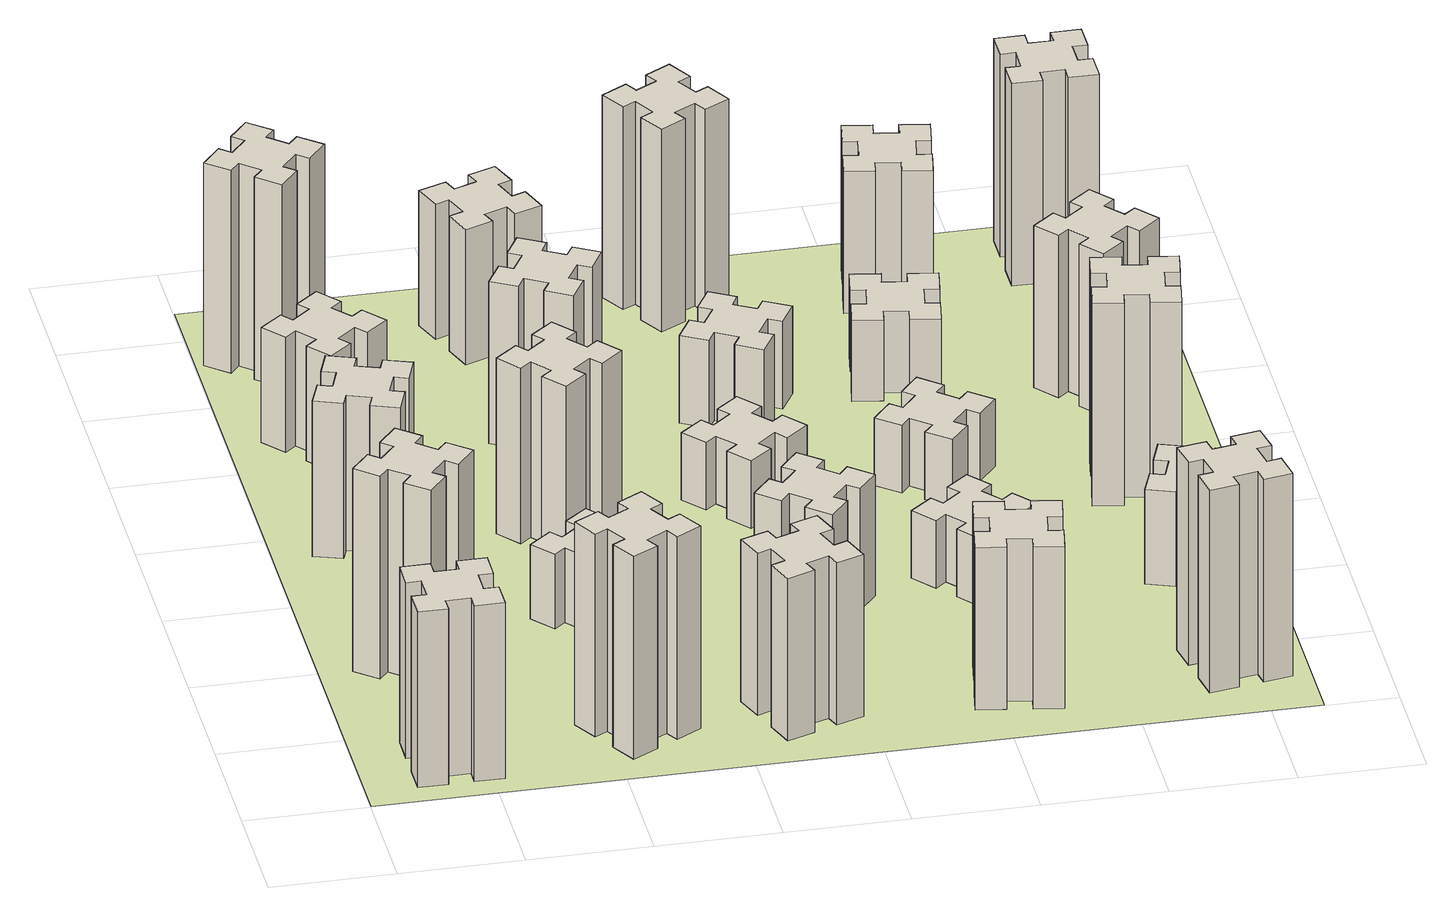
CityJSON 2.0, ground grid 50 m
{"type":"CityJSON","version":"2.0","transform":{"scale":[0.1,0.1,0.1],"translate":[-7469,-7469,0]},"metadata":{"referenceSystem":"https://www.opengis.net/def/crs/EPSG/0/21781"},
"CityObjects":{
"building1":{"type":"Building","attributes":{"class":"1000","function":"1000","usage":"1000","yearOfConstruction":2016,"roofType":"1000","measuredHeight":78,"storeysAboveGround":30,"storeysBelowGround":0},"geometry":[{"type":"Solid","lod":"1","boundaries":[[[[0,1,2,3,4,5,6,7,8,9,10,11,12,13,14,15,16,17,18,19]],[[17,16,20,21]],[[16,15,22,20]],[[15,14,23,22]],[[14,13,24,23]],[[13,12,25,24]],[[12,11,26,25]],[[11,10,27,26]],[[10,9,28,27]],[[9,8,29,28]],[[8,7,30,29]],[[7,6,31,30]],[[6,5,32,31]],[[5,4,33,32]],[[4,3,34,33]],[[3,2,35,34]],[[2,1,36,35]],[[1,0,37,36]],[[0,19,38,37]],[[19,18,39,38]],[[18,17,21,39]],[[24,25,26,27,28,29,30,31,32,33,34,35,36,37,38,39,21,20,22,23]]]]}]},
"building2":{"type":"Building","attributes":{"class":"1000","function":"1000","usage":"1000","yearOfConstruction":2016,"roofType":"1000","measuredHeight":90,"storeysAboveGround":30,"storeysBelowGround":0},"geometry":[{"type":"Solid","lod":"1","boundaries":[[[[40,41,42,43,44,45,46,47,48,49,50,51,52,53,54,55,56,57,58,59]],[[57,56,60,61]],[[56,55,62,60]],[[55,54,63,62]],[[54,53,64,63]],[[53,52,65,64]],[[52,51,66,65]],[[51,50,67,66]],[[50,49,68,67]],[[49,48,69,68]],[[48,47,70,69]],[[47,46,71,70]],[[46,45,72,71]],[[45,44,73,72]],[[44,43,74,73]],[[43,42,75,74]],[[42,41,76,75]],[[41,40,77,76]],[[40,59,78,77]],[[59,58,79,78]],[[58,57,61,79]],[[64,65,66,67,68,69,70,71,72,73,74,75,76,77,78,79,61,60,62,63]]]]}]},
"building3":{"type":"Building","attributes":{"class":"1000","function":"1000","usage":"1000","yearOfConstruction":2016,"roofType":"1000","measuredHeight":69,"storeysAboveGround":30,"storeysBelowGround":0},"geometry":[{"type":"Solid","lod":"1","boundaries":[[[[80,81,82,83,84,85,86,87,88,89,90,91,92,93,94,95,96,97,98,99]],[[97,96,100,101]],[[96,95,102,100]],[[95,94,103,102]],[[94,93,104,103]],[[93,92,105,104]],[[92,91,106,105]],[[91,90,107,106]],[[90,89,108,107]],[[89,88,109,108]],[[88,87,110,109]],[[87,86,111,110]],[[86,85,112,111]],[[85,84,113,112]],[[84,83,114,113]],[[83,82,115,114]],[[82,81,116,115]],[[81,80,117,116]],[[80,99,118,117]],[[99,98,119,118]],[[98,97,101,119]],[[104,105,106,107,108,109,110,111,112,113,114,115,116,117,118,119,101,100,102,103]]]]}]},
"building4":{"type":"Building","attributes":{"class":"1000","function":"1000","usage":"1000","yearOfConstruction":2016,"roofType":"1000","measuredHeight":51,"storeysAboveGround":30,"storeysBelowGround":0},"geometry":[{"type":"Solid","lod":"1","boundaries":[[[[120,121,122,123,124,125,126,127,128,129,130,131,132,133,134,135,136,137,138,139]],[[137,136,140,141]],[[136,135,142,140]],[[135,134,143,142]],[[134,133,144,143]],[[133,132,145,144]],[[132,131,146,145]],[[131,130,147,146]],[[130,129,148,147]],[[129,128,149,148]],[[128,127,150,149]],[[127,126,151,150]],[[126,125,152,151]],[[125,124,153,152]],[[124,123,154,153]],[[123,122,155,154]],[[122,121,156,155]],[[121,120,157,156]],[[120,139,158,157]],[[139,138,159,158]],[[138,137,141,159]],[[144,145,146,147,148,149,150,151,152,153,154,155,156,157,158,159,141,140,142,143]]]]}]},
"building5":{"type":"Building","attributes":{"class":"1000","function":"1000","usage":"1000","yearOfConstruction":2016,"roofType":"1000","measuredHeight":90,"storeysAboveGround":30,"storeysBelowGround":0},"geometry":[{"type":"Solid","lod":"1","boundaries":[[[[160,161,162,163,164,165,166,167,168,169,170,171,172,173,174,175,176,177,178,179]],[[177,176,180,181]],[[176,175,182,180]],[[175,174,183,182]],[[174,173,184,183]],[[173,172,185,184]],[[172,171,186,185]],[[171,170,187,186]],[[170,169,188,187]],[[169,168,189,188]],[[168,167,190,189]],[[167,166,191,190]],[[166,165,192,191]],[[165,164,193,192]],[[164,163,194,193]],[[163,162,195,194]],[[162,161,196,195]],[[161,160,197,196]],[[160,179,198,197]],[[179,178,199,198]],[[178,177,181,199]],[[184,185,186,187,188,189,190,191,192,193,194,195,196,197,198,199,181,180,182,183]]]]}]},
"building6":{"type":"Building","attributes":{"class":"1000","function":"1000","usage":"1000","yearOfConstruction":2016,"roofType":"1000","measuredHeight":90,"storeysAboveGround":30,"storeysBelowGround":0},"geometry":[{"type":"Solid","lod":"1","boundaries":[[[[200,201,202,203,204,205,206,207,208,209,210,211,212,213,214,215,216,217,218,219]],[[217,216,220,221]],[[216,215,222,220]],[[215,214,223,222]],[[214,213,224,223]],[[213,212,225,224]],[[212,211,226,225]],[[211,210,227,226]],[[210,209,228,227]],[[209,208,229,228]],[[208,207,230,229]],[[207,206,231,230]],[[206,205,232,231]],[[205,204,233,232]],[[204,203,234,233]],[[203,202,235,234]],[[202,201,236,235]],[[201,200,237,236]],[[200,219,238,237]],[[219,218,239,238]],[[218,217,221,239]],[[224,225,226,227,228,229,230,231,232,233,234,235,236,237,238,239,221,220,222,223]]]]}]},
"building7":{"type":"Building","attributes":{"class":"1000","function":"1000","usage":"1000","yearOfConstruction":2016,"roofType":"1000","measuredHeight":33,"storeysAboveGround":30,"storeysBelowGround":0},"geometry":[{"type":"Solid","lod":"1","boundaries":[[[[240,241,242,243,244,245,246,247,248,249,250,251,252,253,254,255,256,257,258,259]],[[257,256,260,261]],[[256,255,262,260]],[[255,254,263,262]],[[254,253,264,263]],[[253,252,265,264]],[[252,251,266,265]],[[251,250,267,266]],[[250,249,268,267]],[[249,248,269,268]],[[248,247,270,269]],[[247,246,271,270]],[[246,245,272,271]],[[245,244,273,272]],[[244,243,274,273]],[[243,242,275,274]],[[242,241,276,275]],[[241,240,277,276]],[[240,259,278,277]],[[259,258,279,278]],[[258,257,261,279]],[[264,265,266,267,268,269,270,271,272,273,274,275,276,277,278,279,261,260,262,263]]]]}]},
"building8":{"type":"Building","attributes":{"class":"1000","function":"1000","usage":"1000","yearOfConstruction":2016,"roofType":"1000","measuredHeight":78,"storeysAboveGround":30,"storeysBelowGround":0},"geometry":[{"type":"Solid","lod":"1","boundaries":[[[[280,281,282,283,284,285,286,287,288,289,290,291,292,293,294,295,296,297,298,299]],[[297,296,300,301]],[[296,295,302,300]],[[295,294,303,302]],[[294,293,304,303]],[[293,292,305,304]],[[292,291,306,305]],[[291,290,307,306]],[[290,289,308,307]],[[289,288,309,308]],[[288,287,310,309]],[[287,286,311,310]],[[286,285,312,311]],[[285,284,313,312]],[[284,283,314,313]],[[283,282,315,314]],[[282,281,316,315]],[[281,280,317,316]],[[280,299,318,317]],[[299,298,319,318]],[[298,297,301,319]],[[304,305,306,307,308,309,310,311,312,313,314,315,316,317,318,319,301,300,302,303]]]]}]},
"building9":{"type":"Building","attributes":{"class":"1000","function":"1000","usage":"1000","yearOfConstruction":2016,"roofType":"1000","measuredHeight":72,"storeysAboveGround":30,"storeysBelowGround":0},"geometry":[{"type":"Solid","lod":"1","boundaries":[[[[320,321,322,323,324,325,326,327,328,329,330,331,332,333,334,335,336,337,338,339]],[[337,336,340,341]],[[336,335,342,340]],[[335,334,343,342]],[[334,333,344,343]],[[333,332,345,344]],[[332,331,346,345]],[[331,330,347,346]],[[330,329,348,347]],[[329,328,349,348]],[[328,327,350,349]],[[327,326,351,350]],[[326,325,352,351]],[[325,324,353,352]],[[324,323,354,353]],[[323,322,355,354]],[[322,321,356,355]],[[321,320,357,356]],[[320,339,358,357]],[[339,338,359,358]],[[338,337,341,359]],[[344,345,346,347,348,349,350,351,352,353,354,355,356,357,358,359,341,340,342,343]]]]}]},
"building10":{"type":"Building","attributes":{"class":"1000","function":"1000","usage":"1000","yearOfConstruction":2016,"roofType":"1000","measuredHeight":72,"storeysAboveGround":30,"storeysBelowGround":0},"geometry":[{"type":"Solid","lod":"1","boundaries":[[[[360,361,362,363,364,365,366,367,368,369,370,371,372,373,374,375,376,377,378,379]],[[377,376,380,381]],[[376,375,382,380]],[[375,374,383,382]],[[374,373,384,383]],[[373,372,385,384]],[[372,371,386,385]],[[371,370,387,386]],[[370,369,388,387]],[[369,368,389,388]],[[368,367,390,389]],[[367,366,391,390]],[[366,365,392,391]],[[365,364,393,392]],[[364,363,394,393]],[[363,362,395,394]],[[362,361,396,395]],[[361,360,397,396]],[[360,379,398,397]],[[379,378,399,398]],[[378,377,381,399]],[[384,385,386,387,388,389,390,391,392,393,394,395,396,397,398,399,381,380,382,383]]]]}]},
"building11":{"type":"Building","attributes":{"class":"1000","function":"1000","usage":"1000","yearOfConstruction":2016,"roofType":"1000","measuredHeight":60,"storeysAboveGround":30,"storeysBelowGround":0},"geometry":[{"type":"Solid","lod":"1","boundaries":[[[[400,401,402,403,404,405,406,407,408,409,410,411,412,413,414,415,416,417,418,419]],[[417,416,420,421]],[[416,415,422,420]],[[415,414,423,422]],[[414,413,424,423]],[[413,412,425,424]],[[412,411,426,425]],[[411,410,427,426]],[[410,409,428,427]],[[409,408,429,428]],[[408,407,430,429]],[[407,406,431,430]],[[406,405,432,431]],[[405,404,433,432]],[[404,403,434,433]],[[403,402,435,434]],[[402,401,436,435]],[[401,400,437,436]],[[400,419,438,437]],[[419,418,439,438]],[[418,417,421,439]],[[424,425,426,427,428,429,430,431,432,433,434,435,436,437,438,439,421,420,422,423]]]]}]},
"building12":{"type":"Building","attributes":{"class":"1000","function":"1000","usage":"1000","yearOfConstruction":2016,"roofType":"1000","measuredHeight":54,"storeysAboveGround":30,"storeysBelowGround":0},"geometry":[{"type":"Solid","lod":"1","boundaries":[[[[440,441,442,443,444,445,446,447,448,449,450,451,452,453,454,455,456,457,458,459]],[[457,456,460,461]],[[456,455,462,460]],[[455,454,463,462]],[[454,453,464,463]],[[453,452,465,464]],[[452,451,466,465]],[[451,450,467,466]],[[450,449,468,467]],[[449,448,469,468]],[[448,447,470,469]],[[447,446,471,470]],[[446,445,472,471]],[[445,444,473,472]],[[444,443,474,473]],[[443,442,475,474]],[[442,441,476,475]],[[441,440,477,476]],[[440,459,478,477]],[[459,458,479,478]],[[458,457,461,479]],[[464,465,466,467,468,469,470,471,472,473,474,475,476,477,478,479,461,460,462,463]]]]}]},
"building13":{"type":"Building","attributes":{"class":"1000","function":"1000","usage":"1000","yearOfConstruction":2016,"roofType":"1000","measuredHeight":30,"storeysAboveGround":30,"storeysBelowGround":0},"geometry":[{"type":"Solid","lod":"1","boundaries":[[[[480,481,482,483,484,485,486,487,488,489,490,491,492,493,494,495,496,497,498,499]],[[497,496,500,501]],[[496,495,502,500]],[[495,494,503,502]],[[494,493,504,503]],[[493,492,505,504]],[[492,491,506,505]],[[491,490,507,506]],[[490,489,508,507]],[[489,488,509,508]],[[488,487,510,509]],[[487,486,511,510]],[[486,485,512,511]],[[485,484,513,512]],[[484,483,514,513]],[[483,482,515,514]],[[482,481,516,515]],[[481,480,517,516]],[[480,499,518,517]],[[499,498,519,518]],[[498,497,501,519]],[[504,505,506,507,508,509,510,511,512,513,514,515,516,517,518,519,501,500,502,503]]]]}]},
"building14":{"type":"Building","attributes":{"class":"1000","function":"1000","usage":"1000","yearOfConstruction":2016,"roofType":"1000","measuredHeight":72,"storeysAboveGround":30,"storeysBelowGround":0},"geometry":[{"type":"Solid","lod":"1","boundaries":[[[[520,521,522,523,524,525,526,527,528,529,530,531,532,533,534,535,536,537,538,539]],[[537,536,540,541]],[[536,535,542,540]],[[535,534,543,542]],[[534,533,544,543]],[[533,532,545,544]],[[532,531,546,545]],[[531,530,547,546]],[[530,529,548,547]],[[529,528,549,548]],[[528,527,550,549]],[[527,526,551,550]],[[526,525,552,551]],[[525,524,553,552]],[[524,523,554,553]],[[523,522,555,554]],[[522,521,556,555]],[[521,520,557,556]],[[520,539,558,557]],[[539,538,559,558]],[[538,537,541,559]],[[544,545,546,547,548,549,550,551,552,553,554,555,556,557,558,559,541,540,542,543]]]]}]},
"building15":{"type":"Building","attributes":{"class":"1000","function":"1000","usage":"1000","yearOfConstruction":2016,"roofType":"1000","measuredHeight":39,"storeysAboveGround":30,"storeysBelowGround":0},"geometry":[{"type":"Solid","lod":"1","boundaries":[[[[560,561,562,563,564,565,566,567,568,569,570,571,572,573,574,575,576,577,578,579]],[[577,576,580,581]],[[576,575,582,580]],[[575,574,583,582]],[[574,573,584,583]],[[573,572,585,584]],[[572,571,586,585]],[[571,570,587,586]],[[570,569,588,587]],[[569,568,589,588]],[[568,567,590,589]],[[567,566,591,590]],[[566,565,592,591]],[[565,564,593,592]],[[564,563,594,593]],[[563,562,595,594]],[[562,561,596,595]],[[561,560,597,596]],[[560,579,598,597]],[[579,578,599,598]],[[578,577,581,599]],[[584,585,586,587,588,589,590,591,592,593,594,595,596,597,598,599,581,580,582,583]]]]}]},
"building16":{"type":"Building","attributes":{"class":"1000","function":"1000","usage":"1000","yearOfConstruction":2016,"roofType":"1000","measuredHeight":90,"storeysAboveGround":30,"storeysBelowGround":0},"geometry":[{"type":"Solid","lod":"1","boundaries":[[[[600,601,602,603,604,605,606,607,608,609,610,611,612,613,614,615,616,617,618,619]],[[617,616,620,621]],[[616,615,622,620]],[[615,614,623,622]],[[614,613,624,623]],[[613,612,625,624]],[[612,611,626,625]],[[611,610,627,626]],[[610,609,628,627]],[[609,608,629,628]],[[608,607,630,629]],[[607,606,631,630]],[[606,605,632,631]],[[605,604,633,632]],[[604,603,634,633]],[[603,602,635,634]],[[602,601,636,635]],[[601,600,637,636]],[[600,619,638,637]],[[619,618,639,638]],[[618,617,621,639]],[[624,625,626,627,628,629,630,631,632,633,634,635,636,637,638,639,621,620,622,623]]]]}]},
"building17":{"type":"Building","attributes":{"class":"1000","function":"1000","usage":"1000","yearOfConstruction":2016,"roofType":"1000","measuredHeight":30,"storeysAboveGround":30,"storeysBelowGround":0},"geometry":[{"type":"Solid","lod":"1","boundaries":[[[[640,641,642,643,644,645,646,647,648,649,650,651,652,653,654,655,656,657,658,659]],[[657,656,660,661]],[[656,655,662,660]],[[655,654,663,662]],[[654,653,664,663]],[[653,652,665,664]],[[652,651,666,665]],[[651,650,667,666]],[[650,649,668,667]],[[649,648,669,668]],[[648,647,670,669]],[[647,646,671,670]],[[646,645,672,671]],[[645,644,673,672]],[[644,643,674,673]],[[643,642,675,674]],[[642,641,676,675]],[[641,640,677,676]],[[640,659,678,677]],[[659,658,679,678]],[[658,657,661,679]],[[664,665,666,667,668,669,670,671,672,673,674,675,676,677,678,679,661,660,662,663]]]]}]},
"building18":{"type":"Building","attributes":{"class":"1000","function":"1000","usage":"1000","yearOfConstruction":2016,"roofType":"1000","measuredHeight":30,"storeysAboveGround":30,"storeysBelowGround":0},"geometry":[{"type":"Solid","lod":"1","boundaries":[[[[680,681,682,683,684,685,686,687,688,689,690,691,692,693,694,695,696,697,698,699]],[[697,696,700,701]],[[696,695,702,700]],[[695,694,703,702]],[[694,693,704,703]],[[693,692,705,704]],[[692,691,706,705]],[[691,690,707,706]],[[690,689,708,707]],[[689,688,709,708]],[[688,687,710,709]],[[687,686,711,710]],[[686,685,712,711]],[[685,684,713,712]],[[684,683,714,713]],[[683,682,715,714]],[[682,681,716,715]],[[681,680,717,716]],[[680,699,718,717]],[[699,698,719,718]],[[698,697,701,719]],[[704,705,706,707,708,709,710,711,712,713,714,715,716,717,718,719,701,700,702,703]]]]}]},
"building19":{"type":"Building","attributes":{"class":"1000","function":"1000","usage":"1000","yearOfConstruction":2016,"roofType":"1000","measuredHeight":36,"storeysAboveGround":30,"storeysBelowGround":0},"geometry":[{"type":"Solid","lod":"1","boundaries":[[[[720,721,722,723,724,725,726,727,728,729,730,731,732,733,734,735,736,737,738,739]],[[737,736,740,741]],[[736,735,742,740]],[[735,734,743,742]],[[734,733,744,743]],[[733,732,745,744]],[[732,731,746,745]],[[731,730,747,746]],[[730,729,748,747]],[[729,728,749,748]],[[728,727,750,749]],[[727,726,751,750]],[[726,725,752,751]],[[725,724,753,752]],[[724,723,754,753]],[[723,722,755,754]],[[722,721,756,755]],[[721,720,757,756]],[[720,739,758,757]],[[739,738,759,758]],[[738,737,741,759]],[[744,745,746,747,748,749,750,751,752,753,754,755,756,757,758,759,741,740,742,743]]]]}]},
"building20":{"type":"Building","attributes":{"class":"1000","function":"1000","usage":"1000","yearOfConstruction":2016,"roofType":"1000","measuredHeight":90,"storeysAboveGround":30,"storeysBelowGround":0},"geometry":[{"type":"Solid","lod":"1","boundaries":[[[[760,761,762,763,764,765,766,767,768,769,770,771,772,773,774,775,776,777,778,779]],[[777,776,780,781]],[[776,775,782,780]],[[775,774,783,782]],[[774,773,784,783]],[[773,772,785,784]],[[772,771,786,785]],[[771,770,787,786]],[[770,769,788,787]],[[769,768,789,788]],[[768,767,790,789]],[[767,766,791,790]],[[766,765,792,791]],[[765,764,793,792]],[[764,763,794,793]],[[763,762,795,794]],[[762,761,796,795]],[[761,760,797,796]],[[760,779,798,797]],[[779,778,799,798]],[[778,777,781,799]],[[784,785,786,787,788,789,790,791,792,793,794,795,796,797,798,799,781,780,782,783]]]]}]},
"building21":{"type":"Building","attributes":{"class":"1000","function":"1000","usage":"1000","yearOfConstruction":2016,"roofType":"1000","measuredHeight":63,"storeysAboveGround":30,"storeysBelowGround":0},"geometry":[{"type":"Solid","lod":"1","boundaries":[[[[800,801,802,803,804,805,806,807,808,809,810,811,812,813,814,815,816,817,818,819]],[[817,816,820,821]],[[816,815,822,820]],[[815,814,823,822]],[[814,813,824,823]],[[813,812,825,824]],[[812,811,826,825]],[[811,810,827,826]],[[810,809,828,827]],[[809,808,829,828]],[[808,807,830,829]],[[807,806,831,830]],[[806,805,832,831]],[[805,804,833,832]],[[804,803,834,833]],[[803,802,835,834]],[[802,801,836,835]],[[801,800,837,836]],[[800,819,838,837]],[[819,818,839,838]],[[818,817,821,839]],[[824,825,826,827,828,829,830,831,832,833,834,835,836,837,838,839,821,820,822,823]]]]}]},
"building22":{"type":"Building","attributes":{"class":"1000","function":"1000","usage":"1000","yearOfConstruction":2016,"roofType":"1000","measuredHeight":42,"storeysAboveGround":30,"storeysBelowGround":0},"geometry":[{"type":"Solid","lod":"1","boundaries":[[[[840,841,842,843,844,845,846,847,848,849,850,851,852,853,854,855,856,857,858,859]],[[857,856,860,861]],[[856,855,862,860]],[[855,854,863,862]],[[854,853,864,863]],[[853,852,865,864]],[[852,851,866,865]],[[851,850,867,866]],[[850,849,868,867]],[[849,848,869,868]],[[848,847,870,869]],[[847,846,871,870]],[[846,845,872,871]],[[845,844,873,872]],[[844,843,874,873]],[[843,842,875,874]],[[842,841,876,875]],[[841,840,877,876]],[[840,859,878,877]],[[859,858,879,878]],[[858,857,861,879]],[[864,865,866,867,868,869,870,871,872,873,874,875,876,877,878,879,861,860,862,863]]]]}]},
"building23":{"type":"Building","attributes":{"class":"1000","function":"1000","usage":"1000","yearOfConstruction":2016,"roofType":"1000","measuredHeight":90,"storeysAboveGround":30,"storeysBelowGround":0},"geometry":[{"type":"Solid","lod":"1","boundaries":[[[[880,881,882,883,884,885,886,887,888,889,890,891,892,893,894,895,896,897,898,899]],[[897,896,900,901]],[[896,895,902,900]],[[895,894,903,902]],[[894,893,904,903]],[[893,892,905,904]],[[892,891,906,905]],[[891,890,907,906]],[[890,889,908,907]],[[889,888,909,908]],[[888,887,910,909]],[[887,886,911,910]],[[886,885,912,911]],[[885,884,913,912]],[[884,883,914,913]],[[883,882,915,914]],[[882,881,916,915]],[[881,880,917,916]],[[880,899,918,917]],[[899,898,919,918]],[[898,897,901,919]],[[904,905,906,907,908,909,910,911,912,913,914,915,916,917,918,919,901,900,902,903]]]]}]},
"building24":{"type":"Building","attributes":{"class":"1000","function":"1000","usage":"1000","yearOfConstruction":2016,"roofType":"1000","measuredHeight":72,"storeysAboveGround":30,"storeysBelowGround":0},"geometry":[{"type":"Solid","lod":"1","boundaries":[[[[920,921,922,923,924,925,926,927,928,929,930,931,932,933,934,935,936,937,938,939]],[[937,936,940,941]],[[936,935,942,940]],[[935,934,943,942]],[[934,933,944,943]],[[933,932,945,944]],[[932,931,946,945]],[[931,930,947,946]],[[930,929,948,947]],[[929,928,949,948]],[[928,927,950,949]],[[927,926,951,950]],[[926,925,952,951]],[[925,924,953,952]],[[924,923,954,953]],[[923,922,955,954]],[[922,921,956,955]],[[921,920,957,956]],[[920,939,958,957]],[[939,938,959,958]],[[938,937,941,959]],[[944,945,946,947,948,949,950,951,952,953,954,955,956,957,958,959,941,940,942,943]]]]}]},
"building25":{"type":"Building","attributes":{"class":"1000","function":"1000","usage":"1000","yearOfConstruction":2016,"roofType":"1000","measuredHeight":90,"storeysAboveGround":30,"storeysBelowGround":0},"geometry":[{"type":"Solid","lod":"1","boundaries":[[[[960,961,962,963,964,965,966,967,968,969,970,971,972,973,974,975,976,977,978,979]],[[977,976,980,981]],[[976,975,982,980]],[[975,974,983,982]],[[974,973,984,983]],[[973,972,985,984]],[[972,971,986,985]],[[971,970,987,986]],[[970,969,988,987]],[[969,968,989,988]],[[968,967,990,989]],[[967,966,991,990]],[[966,965,992,991]],[[965,964,993,992]],[[964,963,994,993]],[[963,962,995,994]],[[962,961,996,995]],[[961,960,997,996]],[[960,979,998,997]],[[979,978,999,998]],[[978,977,981,999]],[[984,985,986,987,988,989,990,991,992,993,994,995,996,997,998,999,981,980,982,983]]]]}]},
"landuse1":{"type":"LandUse","attributes":{"name":"plot1","function":"1010"},"geometry":[{"type":"MultiSurface","lod":"1","boundaries":[[[1000,1001,1002,1003]]]}]}
},
"vertices":[
[265,325,0],[265,225,0],[205,225,0],[205,105,0],[325,105,0],[325,165,0],[425,165,0],[425,105,0],[545,105,0],[545,225,0],[485,225,0],[485,325,0],[545,325,0],[545,445,0],[425,445,0],[425,385,0],[325,385,0],[325,445,0],[205,445,0],[205,325,0],[325,385,780],[325,445,780],[425,385,780],[425,445,780],[545,445,780],[545,325,780],[485,325,780],[485,225,780],[545,225,780],[545,105,780],[425,105,780],[425,165,780],[325,165,780],[325,105,780],[205,105,780],[205,225,780],[265,225,780],[265,325,780],[205,325,780],[205,445,780],
[484,1067,0],[408,1132,0],[446,1178,0],[354,1255,0],[277,1163,0],[323,1124,0],[259,1048,0],[213,1086,0],[136,994,0],[228,917,0],[266,963,0],[343,899,0],[304,853,0],[396,776,0],[473,868,0],[427,906,0],[492,983,0],[538,944,0],[615,1036,0],[523,1113,0],[492,983,900],[538,944,900],[427,906,900],[473,868,900],[396,776,900],[304,853,900],[343,899,900],[266,963,900],[228,917,900],[136,994,900],[213,1086,900],[259,1048,900],[323,1124,900],[277,1163,900],[354,1255,900],[446,1178,900],[408,1132,900],[484,1067,900],[523,1113,900],[615,1036,900],
[291,1869,0],[385,1835,0],[364,1779,0],[477,1737,0],[518,1850,0],[462,1871,0],[496,1965,0],[552,1944,0],[593,2057,0],[480,2098,0],[460,2042,0],[366,2076,0],[387,2132,0],[274,2173,0],[233,2060,0],[289,2040,0],[255,1946,0],[199,1967,0],[157,1854,0],[270,1813,0],[255,1946,690],[199,1967,690],[289,2040,690],[233,2060,690],[274,2173,690],[387,2132,690],[366,2076,690],[460,2042,690],[480,2098,690],[593,2057,690],[552,1944,690],[496,1965,690],[462,1871,690],[518,1850,690],[477,1737,690],[364,1779,690],[385,1835,690],[291,1869,690],[270,1813,690],[157,1854,690],
[492,2728,0],[427,2804,0],[473,2843,0],[396,2935,0],[304,2858,0],[343,2812,0],[266,2747,0],[228,2793,0],[136,2716,0],[213,2624,0],[259,2663,0],[323,2586,0],[277,2548,0],[354,2456,0],[446,2533,0],[408,2579,0],[484,2643,0],[523,2597,0],[615,2674,0],[538,2766,0],[484,2643,510],[523,2597,510],[408,2579,510],[446,2533,510],[354,2456,510],[277,2548,510],[323,2586,510],[259,2663,510],[213,2624,510],[136,2716,510],[228,2793,510],[266,2747,510],[343,2812,510],[304,2858,510],[396,2935,510],[473,2843,510],[427,2804,510],[492,2728,510],[538,2766,510],[615,2674,510],
[1127,255,0],[1214,305,0],[1244,253,0],[1348,313,0],[1288,417,0],[1236,387,0],[1186,474,0],[1238,504,0],[1178,608,0],[1074,548,0],[1104,496,0],[1017,446,0],[987,498,0],[883,438,0],[943,334,0],[995,364,0],[1045,277,0],[993,247,0],[1053,143,0],[1157,203,0],[1045,277,900],[993,247,900],[995,364,900],[943,334,900],[883,438,900],[987,498,900],[1017,446,900],[1104,496,900],[1074,548,900],[1178,608,900],[1238,504,900],[1186,474,900],[1236,387,900],[1288,417,900],[1348,313,900],[1244,253,900],[1214,305,900],[1127,255,900],[1157,203,900],[1053,143,900],
[384,3387,0],[308,3452,0],[346,3498,0],[254,3575,0],[177,3483,0],[223,3444,0],[159,3368,0],[113,3406,0],[36,3314,0],[128,3237,0],[166,3283,0],[243,3219,0],[204,3173,0],[296,3096,0],[373,3188,0],[327,3226,0],[392,3303,0],[438,3264,0],[515,3356,0],[423,3433,0],[392,3303,900],[438,3264,900],[327,3226,900],[373,3188,900],[296,3096,900],[204,3173,900],[243,3219,900],[166,3283,900],[128,3237,900],[36,3314,900],[113,3406,900],[159,3368,900],[223,3444,900],[177,3483,900],[254,3575,900],[346,3498,900],[308,3452,900],[384,3387,900],[423,3433,900],[515,3356,900],
[1083,1332,0],[1006,1267,0],[968,1313,0],[876,1236,0],[953,1144,0],[999,1183,0],[1063,1106,0],[1017,1068,0],[1094,976,0],[1186,1053,0],[1148,1099,0],[1224,1163,0],[1263,1117,0],[1355,1194,0],[1278,1286,0],[1232,1248,0],[1167,1324,0],[1213,1363,0],[1136,1455,0],[1044,1378,0],[1167,1324,330],[1213,1363,330],[1232,1248,330],[1278,1286,330],[1355,1194,330],[1263,1117,330],[1224,1163,330],[1148,1099,330],[1186,1053,330],[1094,976,330],[1017,1068,330],[1063,1106,330],[999,1183,330],[953,1144,330],[876,1236,330],[968,1313,330],[1006,1267,330],[1083,1332,330],[1044,1378,330],[1136,1455,330],
[1083,1972,0],[1006,1907,0],[968,1953,0],[876,1876,0],[953,1784,0],[999,1823,0],[1063,1746,0],[1017,1708,0],[1094,1616,0],[1186,1693,0],[1148,1739,0],[1224,1803,0],[1263,1757,0],[1355,1834,0],[1278,1926,0],[1232,1888,0],[1167,1964,0],[1213,2003,0],[1136,2095,0],[1044,2018,0],[1167,1964,780],[1213,2003,780],[1232,1888,780],[1278,1926,780],[1355,1834,780],[1263,1757,780],[1224,1803,780],[1148,1739,780],[1186,1693,780],[1094,1616,780],[1017,1708,780],[1063,1746,780],[999,1823,780],[953,1784,780],[876,1876,780],[968,1953,780],[1006,1907,780],[1083,1972,780],[1044,2018,780],[1136,2095,780],
[1765,496,0],[1671,462,0],[1650,518,0],[1537,477,0],[1579,364,0],[1635,385,0],[1669,291,0],[1613,270,0],[1654,157,0],[1767,199,0],[1746,255,0],[1840,289,0],[1860,233,0],[1973,274,0],[1932,387,0],[1876,366,0],[1842,460,0],[1898,480,0],[1857,593,0],[1744,552,0],[1842,460,720],[1898,480,720],[1876,366,720],[1932,387,720],[1973,274,720],[1860,233,720],[1840,289,720],[1746,255,720],[1767,199,720],[1654,157,720],[1613,270,720],[1669,291,720],[1635,385,720],[1579,364,720],[1537,477,720],[1650,518,720],[1671,462,720],[1765,496,720],[1744,552,720],[1857,593,720],
[1314,2666,0],[1227,2716,0],[1257,2768,0],[1153,2828,0],[1093,2724,0],[1145,2694,0],[1095,2607,0],[1043,2637,0],[983,2533,0],[1087,2473,0],[1117,2525,0],[1204,2475,0],[1174,2423,0],[1278,2363,0],[1338,2467,0],[1286,2497,0],[1336,2584,0],[1388,2554,0],[1448,2658,0],[1344,2718,0],[1336,2584,720],[1388,2554,720],[1286,2497,720],[1338,2467,720],[1278,2363,720],[1174,2423,720],[1204,2475,720],[1117,2525,720],[1087,2473,720],[983,2533,720],[1043,2637,720],[1095,2607,720],[1145,2694,720],[1093,2724,720],[1153,2828,720],[1257,2768,720],[1227,2716,720],[1314,2666,720],[1344,2718,720],[1448,2658,720],
[1125,3456,0],[1031,3422,0],[1010,3478,0],[897,3437,0],[939,3324,0],[995,3345,0],[1029,3251,0],[973,3230,0],[1014,3117,0],[1127,3159,0],[1106,3215,0],[1200,3249,0],[1220,3193,0],[1333,3234,0],[1292,3347,0],[1236,3326,0],[1202,3420,0],[1258,3440,0],[1217,3553,0],[1104,3512,0],[1202,3420,600],[1258,3440,600],[1236,3326,600],[1292,3347,600],[1333,3234,600],[1220,3193,600],[1200,3249,600],[1106,3215,600],[1127,3159,600],[1014,3117,600],[973,3230,600],[1029,3251,600],[995,3345,600],[939,3324,600],[897,3437,600],[1010,3478,600],[1031,3422,600],[1125,3456,600],[1104,3512,600],[1217,3553,600],
[1846,1063,0],[1923,999,0],[1884,953,0],[1976,876,0],[2053,968,0],[2007,1006,0],[2072,1083,0],[2118,1044,0],[2195,1136,0],[2103,1213,0],[2064,1167,0],[1988,1232,0],[2026,1278,0],[1934,1355,0],[1857,1263,0],[1903,1224,0],[1839,1148,0],[1793,1186,0],[1716,1094,0],[1808,1017,0],[1839,1148,540],[1793,1186,540],[1903,1224,540],[1857,1263,540],[1934,1355,540],[2026,1278,540],[1988,1232,540],[2064,1167,540],[2103,1213,540],[2195,1136,540],[2118,1044,540],[2072,1083,540],[2007,1006,540],[2053,968,540],[1976,876,540],[1884,953,540],[1923,999,540],[1846,1063,540],[1808,1017,540],[1716,1094,540],
[1972,1988,0],[1907,2064,0],[1953,2103,0],[1876,2195,0],[1784,2118,0],[1823,2072,0],[1746,2007,0],[1708,2053,0],[1616,1976,0],[1693,1884,0],[1739,1923,0],[1803,1846,0],[1757,1808,0],[1834,1716,0],[1926,1793,0],[1888,1839,0],[1964,1903,0],[2003,1857,0],[2095,1934,0],[2018,2026,0],[1964,1903,300],[2003,1857,300],[1888,1839,300],[1926,1793,300],[1834,1716,300],[1757,1808,300],[1803,1846,300],[1739,1923,300],[1693,1884,300],[1616,1976,300],[1708,2053,300],[1746,2007,300],[1823,2072,300],[1784,2118,300],[1876,2195,300],[1953,2103,300],[1907,2064,300],[1972,1988,300],[2018,2026,300],[2095,1934,300],
[2496,444,0],[2478,345,0],[2419,356,0],[2398,237,0],[2517,217,0],[2527,276,0],[2625,258,0],[2615,199,0],[2733,178,0],[2754,297,0],[2695,307,0],[2712,405,0],[2771,395,0],[2792,513,0],[2674,534,0],[2664,475,0],[2565,492,0],[2576,551,0],[2457,572,0],[2437,454,0],[2565,492,720],[2576,551,720],[2664,475,720],[2674,534,720],[2792,513,720],[2771,395,720],[2712,405,720],[2695,307,720],[2754,297,720],[2733,178,720],[2615,199,720],[2625,258,720],[2527,276,720],[2517,217,720],[2398,237,720],[2419,356,720],[2478,345,720],[2496,444,720],[2437,454,720],[2457,572,720],
[2026,2497,0],[2076,2584,0],[2128,2554,0],[2188,2658,0],[2084,2718,0],[2054,2666,0],[1967,2716,0],[1997,2768,0],[1893,2828,0],[1833,2724,0],[1885,2694,0],[1835,2607,0],[1783,2637,0],[1723,2533,0],[1827,2473,0],[1857,2525,0],[1944,2475,0],[1914,2423,0],[2018,2363,0],[2078,2467,0],[1944,2475,390],[1914,2423,390],[1857,2525,390],[1827,2473,390],[1723,2533,390],[1783,2637,390],[1835,2607,390],[1885,2694,390],[1833,2724,390],[1893,2828,390],[1997,2768,390],[1967,2716,390],[2054,2666,390],[2084,2718,390],[2188,2658,390],[2128,2554,390],[2076,2584,390],[2026,2497,390],[2078,2467,390],[2018,2363,390],
[1844,3556,0],[1757,3506,0],[1727,3558,0],[1623,3498,0],[1683,3394,0],[1735,3424,0],[1785,3337,0],[1733,3307,0],[1793,3203,0],[1897,3263,0],[1867,3315,0],[1954,3365,0],[1984,3313,0],[2088,3373,0],[2028,3477,0],[1976,3447,0],[1926,3534,0],[1978,3564,0],[1918,3668,0],[1814,3608,0],[1926,3534,900],[1978,3564,900],[1976,3447,900],[2028,3477,900],[2088,3373,900],[1984,3313,900],[1954,3365,900],[1867,3315,900],[1897,3263,900],[1793,3203,900],[1733,3307,900],[1785,3337,900],[1735,3424,900],[1683,3394,900],[1623,3498,900],[1727,3558,900],[1757,3506,900],[1844,3556,900],[1814,3608,900],[1918,3668,900],
[2628,1099,0],[2704,1163,0],[2743,1117,0],[2835,1194,0],[2758,1286,0],[2712,1248,0],[2647,1324,0],[2693,1363,0],[2616,1455,0],[2524,1378,0],[2563,1332,0],[2486,1267,0],[2448,1313,0],[2356,1236,0],[2433,1144,0],[2479,1183,0],[2543,1106,0],[2497,1068,0],[2574,976,0],[2666,1053,0],[2543,1106,300],[2497,1068,300],[2479,1183,300],[2433,1144,300],[2356,1236,300],[2448,1313,300],[2486,1267,300],[2563,1332,300],[2524,1378,300],[2616,1455,300],[2693,1363,300],[2647,1324,300],[2712,1248,300],[2758,1286,300],[2835,1194,300],[2743,1117,300],[2704,1163,300],[2628,1099,300],[2666,1053,300],[2574,976,300],
[2704,2007,0],[2628,2072,0],[2666,2118,0],[2574,2195,0],[2497,2103,0],[2543,2064,0],[2479,1988,0],[2433,2026,0],[2356,1934,0],[2448,1857,0],[2486,1903,0],[2563,1839,0],[2524,1793,0],[2616,1716,0],[2693,1808,0],[2647,1846,0],[2712,1923,0],[2758,1884,0],[2835,1976,0],[2743,2053,0],[2712,1923,300],[2758,1884,300],[2647,1846,300],[2693,1808,300],[2616,1716,300],[2524,1793,300],[2563,1839,300],[2486,1903,300],[2448,1857,300],[2356,1934,300],[2433,2026,300],[2479,1988,300],[2543,2064,300],[2497,2103,300],[2574,2195,300],[2666,2118,300],[2628,2072,300],[2704,2007,300],[2743,2053,300],[2835,1976,300],
[2664,2795,0],[2565,2812,0],[2576,2871,0],[2457,2892,0],[2437,2774,0],[2496,2764,0],[2478,2665,0],[2419,2676,0],[2398,2557,0],[2517,2537,0],[2527,2596,0],[2625,2578,0],[2615,2519,0],[2733,2498,0],[2754,2617,0],[2695,2627,0],[2712,2725,0],[2771,2715,0],[2792,2833,0],[2674,2854,0],[2712,2725,360],[2771,2715,360],[2695,2627,360],[2754,2617,360],[2733,2498,360],[2615,2519,360],[2625,2578,360],[2527,2596,360],[2517,2537,360],[2398,2557,360],[2419,2676,360],[2478,2665,360],[2496,2764,360],[2437,2774,360],[2457,2892,360],[2576,2871,360],[2565,2812,360],[2664,2795,360],[2674,2854,360],[2792,2833,360],
[3465,492,0],[3367,475,0],[3357,534,0],[3238,513,0],[3259,395,0],[3318,405,0],[3336,307,0],[3277,297,0],[3297,178,0],[3416,199,0],[3405,258,0],[3504,276,0],[3514,217,0],[3632,237,0],[3611,356,0],[3552,345,0],[3535,444,0],[3594,454,0],[3573,572,0],[3455,551,0],[3535,444,900],[3594,454,900],[3552,345,900],[3611,356,900],[3632,237,900],[3514,217,900],[3504,276,900],[3405,258,900],[3416,199,900],[3297,178,900],[3277,297,900],[3336,307,900],[3318,405,900],[3259,395,900],[3238,513,900],[3357,534,900],[3367,475,900],[3465,492,900],[3455,551,900],[3573,572,900],
[2596,3404,0],[2578,3305,0],[2519,3316,0],[2498,3197,0],[2617,3177,0],[2627,3236,0],[2725,3218,0],[2715,3159,0],[2833,3138,0],[2854,3257,0],[2795,3267,0],[2812,3365,0],[2871,3355,0],[2892,3473,0],[2774,3494,0],[2764,3435,0],[2665,3452,0],[2676,3511,0],[2557,3532,0],[2537,3414,0],[2665,3452,630],[2676,3511,630],[2764,3435,630],[2774,3494,630],[2892,3473,630],[2871,3355,630],[2812,3365,630],[2795,3267,630],[2854,3257,630],[2833,3138,630],[2715,3159,630],[2725,3218,630],[2627,3236,630],[2617,3177,630],[2498,3197,630],[2519,3316,630],[2578,3305,630],[2596,3404,630],[2537,3414,630],[2557,3532,630],
[3351,1029,0],[3445,995,0],[3424,939,0],[3537,897,0],[3578,1010,0],[3522,1031,0],[3556,1125,0],[3612,1104,0],[3653,1217,0],[3540,1258,0],[3520,1202,0],[3426,1236,0],[3447,1292,0],[3334,1333,0],[3293,1220,0],[3349,1200,0],[3315,1106,0],[3259,1127,0],[3217,1014,0],[3330,973,0],[3315,1106,420],[3259,1127,420],[3349,1200,420],[3293,1220,420],[3334,1333,420],[3447,1292,420],[3426,1236,420],[3520,1202,420],[3540,1258,420],[3653,1217,420],[3612,1104,420],[3556,1125,420],[3522,1031,420],[3578,1010,420],[3537,897,420],[3424,939,420],[3445,995,420],[3351,1029,420],[3330,973,420],[3217,1014,420],
[3267,1656,0],[3365,1638,0],[3355,1579,0],[3473,1558,0],[3494,1677,0],[3435,1687,0],[3452,1785,0],[3511,1775,0],[3532,1893,0],[3414,1914,0],[3404,1855,0],[3305,1872,0],[3316,1931,0],[3197,1952,0],[3177,1834,0],[3236,1824,0],[3218,1725,0],[3159,1736,0],[3138,1617,0],[3257,1597,0],[3218,1725,900],[3159,1736,900],[3236,1824,900],[3177,1834,900],[3197,1952,900],[3316,1931,900],[3305,1872,900],[3404,1855,900],[3414,1914,900],[3532,1893,900],[3511,1775,900],[3452,1785,900],[3435,1687,900],[3494,1677,900],[3473,1558,900],[3355,1579,900],[3365,1638,900],[3267,1656,900],[3257,1597,900],[3138,1617,900],
[3219,2463,0],[3283,2386,0],[3237,2348,0],[3314,2256,0],[3406,2333,0],[3368,2379,0],[3444,2443,0],[3483,2397,0],[3575,2474,0],[3498,2566,0],[3452,2528,0],[3387,2604,0],[3433,2643,0],[3356,2735,0],[3264,2658,0],[3303,2612,0],[3226,2547,0],[3188,2593,0],[3096,2516,0],[3173,2424,0],[3226,2547,720],[3188,2593,720],[3303,2612,720],[3264,2658,720],[3356,2735,720],[3433,2643,720],[3387,2604,720],[3452,2528,720],[3498,2566,720],[3575,2474,720],[3483,2397,720],[3444,2443,720],[3368,2379,720],[3406,2333,720],[3314,2256,720],[3237,2348,720],[3283,2386,720],[3219,2463,720],[3173,2424,720],[3096,2516,720],
[3285,3325,0],[3385,3325,0],[3385,3265,0],[3505,3265,0],[3505,3385,0],[3445,3385,0],[3445,3485,0],[3505,3485,0],[3505,3605,0],[3385,3605,0],[3385,3545,0],[3285,3545,0],[3285,3605,0],[3165,3605,0],[3165,3485,0],[3225,3485,0],[3225,3385,0],[3165,3385,0],[3165,3265,0],[3285,3265,0],[3225,3385,900],[3165,3385,900],[3225,3485,900],[3165,3485,900],[3165,3605,900],[3285,3605,900],[3285,3545,900],[3385,3545,900],[3385,3605,900],[3505,3605,900],[3505,3485,900],[3445,3485,900],[3445,3385,900],[3505,3385,900],[3505,3265,900],[3385,3265,900],[3385,3325,900],[3285,3325,900],[3285,3265,900],[3165,3265,900],
[5,3705,0],[3705,3705,0],[3705,5,0],[5,5,0]
]}
